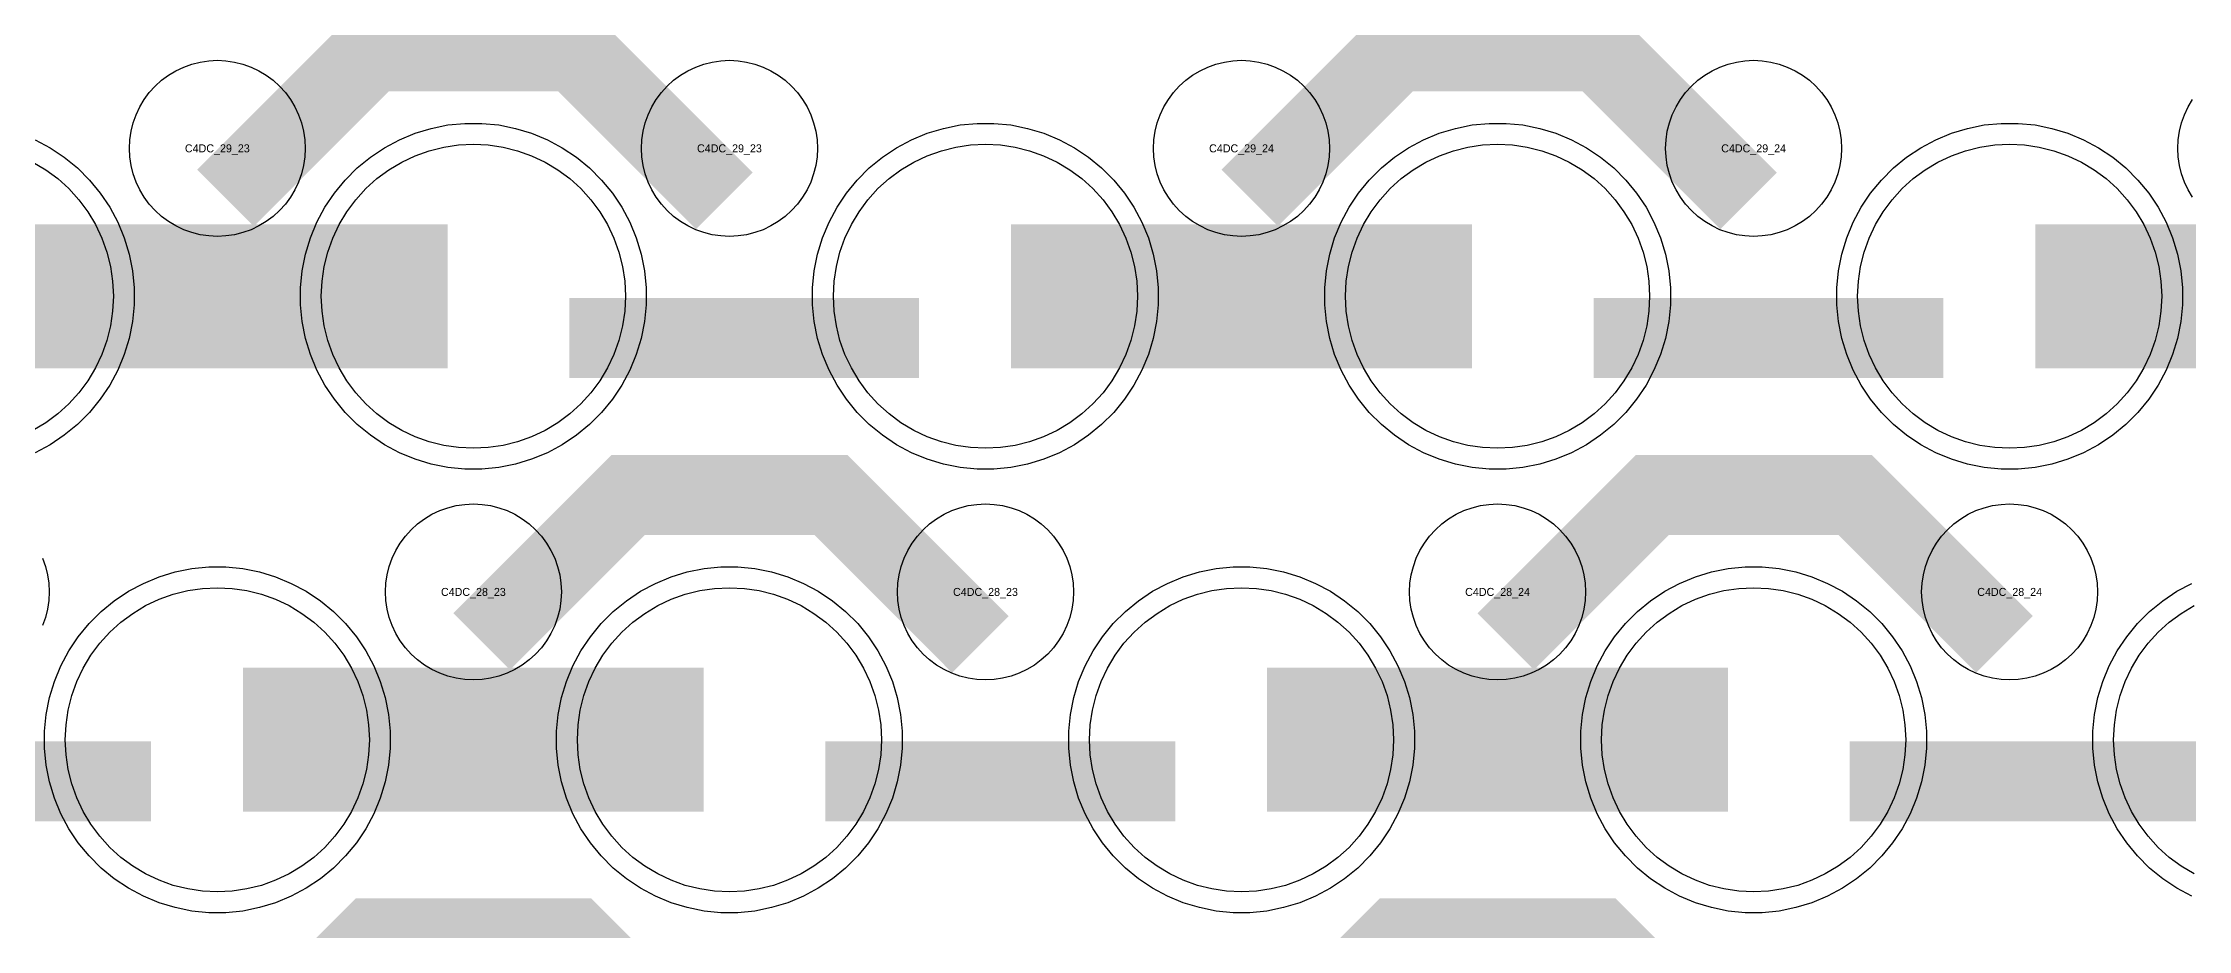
# Model space of a CAD drawing. Extents: x -11880 to 11880, y -14992 to 14992.
# Drawn here: x -4694 to -4024, y -11019 to -10742 of the extents above; entities that cross this region are included whole.
import ezdxf
from ezdxf.enums import TextEntityAlignment as Align

# ---------------------------------------------------------------- set-up
doc = ezdxf.new("R2010")
doc.units = 0
doc.header["$MEASUREMENT"] = 0
for name, color, linetype in [('GDS_775_DT_237', 138, 'CONTINUOUS'), ('RDL1_FS', 34, 'CONTINUOUS'), ('RDL_BS', 160, 'CONTINUOUS')]:
    doc.layers.add(name, color=color, linetype=linetype)

msp = doc.modelspace()

# ---------------------------------------------------------------- linework, layer by layer
at = {"layer": 'RDL1_FS'}
for points in [[(-4560, -10868.714), (-4564.657, -10868.485), (-4569.268, -10867.801), (-4573.791, -10866.669), (-4578.181, -10865.097), (-4582.395, -10863.105), (-4586.395, -10860.707), (-4590.14, -10857.929), (-4593.594, -10854.799), (-4596.724, -10851.345), (-4599.502, -10847.6), (-4601.9, -10843.6), (-4603.892, -10839.386), (-4605.464, -10834.996), (-4606.596, -10830.473), (-4607.28, -10825.862), (-4607.509, -10821.205), (-4607.28, -10816.548), (-4606.596, -10811.937), (-4605.464, -10807.414), (-4603.892, -10803.024), (-4601.9, -10798.81), (-4599.502, -10794.81), (-4596.724, -10791.065), (-4593.594, -10787.611), (-4590.14, -10784.481), (-4586.395, -10781.703), (-4582.395, -10779.305), (-4578.181, -10777.313), (-4573.791, -10775.741), (-4569.268, -10774.609), (-4564.657, -10773.925), (-4560, -10773.696), (-4555.343, -10773.925), (-4550.732, -10774.609), (-4546.209, -10775.741), (-4541.819, -10777.313), (-4537.605, -10779.305), (-4533.605, -10781.703), (-4529.86, -10784.481), (-4526.406, -10787.611), (-4523.276, -10791.065), (-4520.498, -10794.81), (-4518.1, -10798.81), (-4516.108, -10803.024), (-4514.536, -10807.414), (-4513.404, -10811.937), (-4512.72, -10816.548), (-4512.491, -10821.205), (-4512.72, -10825.862), (-4513.404, -10830.473), (-4514.536, -10834.996), (-4516.108, -10839.386), (-4518.1, -10843.6), (-4520.498, -10847.6), (-4523.276, -10851.345), (-4526.406, -10854.799), (-4529.86, -10857.929), (-4533.605, -10860.707), (-4537.605, -10863.105), (-4541.819, -10865.097), (-4546.209, -10866.669), (-4550.732, -10867.801), (-4555.343, -10868.485)], [(-4400, -10868.714), (-4404.657, -10868.485), (-4409.268, -10867.801), (-4413.791, -10866.669), (-4418.181, -10865.097), (-4422.395, -10863.105), (-4426.395, -10860.707), (-4430.14, -10857.929), (-4433.594, -10854.799), (-4436.724, -10851.345), (-4439.502, -10847.6), (-4441.9, -10843.6), (-4443.892, -10839.386), (-4445.464, -10834.996), (-4446.596, -10830.473), (-4447.28, -10825.862), (-4447.509, -10821.205), (-4447.28, -10816.548), (-4446.596, -10811.937), (-4445.464, -10807.414), (-4443.892, -10803.024), (-4441.9, -10798.81), (-4439.502, -10794.81), (-4436.724, -10791.065), (-4433.594, -10787.611), (-4430.14, -10784.481), (-4426.395, -10781.703), (-4422.395, -10779.305), (-4418.181, -10777.313), (-4413.791, -10775.741), (-4409.268, -10774.609), (-4404.657, -10773.925), (-4400, -10773.696), (-4395.343, -10773.925), (-4390.732, -10774.609), (-4386.209, -10775.741), (-4381.819, -10777.313), (-4377.605, -10779.305), (-4373.605, -10781.703), (-4369.86, -10784.481), (-4366.406, -10787.611), (-4363.276, -10791.065), (-4360.498, -10794.81), (-4358.1, -10798.81), (-4356.108, -10803.024), (-4354.536, -10807.414), (-4353.404, -10811.937), (-4352.72, -10816.548), (-4352.491, -10821.205), (-4352.72, -10825.862), (-4353.404, -10830.473), (-4354.536, -10834.996), (-4356.108, -10839.386), (-4358.1, -10843.6), (-4360.498, -10847.6), (-4363.276, -10851.345), (-4366.406, -10854.799), (-4369.86, -10857.929), (-4373.605, -10860.707), (-4377.605, -10863.105), (-4381.819, -10865.097), (-4386.209, -10866.669), (-4390.732, -10867.801), (-4395.343, -10868.485)], [(-4240, -10868.714), (-4244.657, -10868.485), (-4249.268, -10867.801), (-4253.791, -10866.669), (-4258.181, -10865.097), (-4262.395, -10863.105), (-4266.395, -10860.707), (-4270.14, -10857.929), (-4273.594, -10854.799), (-4276.724, -10851.345), (-4279.502, -10847.6), (-4281.9, -10843.6), (-4283.892, -10839.386), (-4285.464, -10834.996), (-4286.596, -10830.473), (-4287.28, -10825.862), (-4287.509, -10821.205), (-4287.28, -10816.548), (-4286.596, -10811.937), (-4285.464, -10807.414), (-4283.892, -10803.024), (-4281.9, -10798.81), (-4279.502, -10794.81), (-4276.724, -10791.065), (-4273.594, -10787.611), (-4270.14, -10784.481), (-4266.395, -10781.703), (-4262.395, -10779.305), (-4258.181, -10777.313), (-4253.791, -10775.741), (-4249.268, -10774.609), (-4244.657, -10773.925), (-4240, -10773.696), (-4235.343, -10773.925), (-4230.732, -10774.609), (-4226.209, -10775.741), (-4221.819, -10777.313), (-4217.605, -10779.305), (-4213.605, -10781.703), (-4209.86, -10784.481), (-4206.406, -10787.611), (-4203.276, -10791.065), (-4200.498, -10794.81), (-4198.1, -10798.81), (-4196.108, -10803.024), (-4194.536, -10807.414), (-4193.404, -10811.937), (-4192.72, -10816.548), (-4192.491, -10821.205), (-4192.72, -10825.862), (-4193.404, -10830.473), (-4194.536, -10834.996), (-4196.108, -10839.386), (-4198.1, -10843.6), (-4200.498, -10847.6), (-4203.276, -10851.345), (-4206.406, -10854.799), (-4209.86, -10857.929), (-4213.605, -10860.707), (-4217.605, -10863.105), (-4221.819, -10865.097), (-4226.209, -10866.669), (-4230.732, -10867.801), (-4235.343, -10868.485)], [(-4080, -10868.714), (-4084.657, -10868.485), (-4089.268, -10867.801), (-4093.791, -10866.669), (-4098.181, -10865.097), (-4102.395, -10863.105), (-4106.395, -10860.707), (-4110.14, -10857.929), (-4113.594, -10854.799), (-4116.724, -10851.345), (-4119.502, -10847.6), (-4121.9, -10843.6), (-4123.892, -10839.386), (-4125.464, -10834.996), (-4126.596, -10830.473), (-4127.28, -10825.862), (-4127.509, -10821.205), (-4127.28, -10816.548), (-4126.596, -10811.937), (-4125.464, -10807.414), (-4123.892, -10803.024), (-4121.9, -10798.81), (-4119.502, -10794.81), (-4116.724, -10791.065), (-4113.594, -10787.611), (-4110.14, -10784.481), (-4106.395, -10781.703), (-4102.395, -10779.305), (-4098.181, -10777.313), (-4093.791, -10775.741), (-4089.268, -10774.609), (-4084.657, -10773.925), (-4080, -10773.696), (-4075.343, -10773.925), (-4070.732, -10774.609), (-4066.209, -10775.741), (-4061.819, -10777.313), (-4057.605, -10779.305), (-4053.605, -10781.703), (-4049.86, -10784.481), (-4046.406, -10787.611), (-4043.276, -10791.065), (-4040.498, -10794.81), (-4038.1, -10798.81), (-4036.108, -10803.024), (-4034.536, -10807.414), (-4033.404, -10811.937), (-4032.72, -10816.548), (-4032.491, -10821.205), (-4032.72, -10825.862), (-4033.404, -10830.473), (-4034.536, -10834.996), (-4036.108, -10839.386), (-4038.1, -10843.6), (-4040.498, -10847.6), (-4043.276, -10851.345), (-4046.406, -10854.799), (-4049.86, -10857.929), (-4053.605, -10860.707), (-4057.605, -10863.105), (-4061.819, -10865.097), (-4066.209, -10866.669), (-4070.732, -10867.801), (-4075.343, -10868.485)]]:
    msp.add_lwpolyline(points, close=True, dxfattribs=at)
msp.add_lwpolyline([(-4697.605, -10779.305), (-4693.605, -10781.703), (-4689.86, -10784.481), (-4686.406, -10787.611), (-4683.276, -10791.065), (-4680.498, -10794.81), (-4678.1, -10798.81), (-4676.108, -10803.024), (-4674.536, -10807.414), (-4673.404, -10811.937), (-4672.72, -10816.548), (-4672.491, -10821.205), (-4672.72, -10825.862), (-4673.404, -10830.473), (-4674.536, -10834.996), (-4676.108, -10839.386), (-4678.1, -10843.6), (-4680.498, -10847.6), (-4683.276, -10851.345), (-4686.406, -10854.799), (-4689.86, -10857.929), (-4693.605, -10860.707), (-4697.605, -10863.105)], dxfattribs=at)
for points in [[(-4711.998, -10821.205, 45, 45, 0), (-4639.998, -10821.205, 45, 45, 0)], [(-4639.998, -10821.205, 45, 45, 0), (-4567.998, -10821.205, 45, 45, 0)], [(-4391.998, -10821.205, 45, 45, 0), (-4319.998, -10821.205, 45, 45, 0)], [(-4319.998, -10821.205, 45, 45, 0), (-4247.998, -10821.205, 45, 45, 0)], [(-4071.998, -10821.205, 45, 45, 0), (-3999.998, -10821.205, 45, 45, 0)]]:
    msp.add_lwpolyline(points, format="xyseb", dxfattribs=at)
at = {"layer": 'RDL1_FS', "color": 240, "true_color": 0xed1f24}
for points in [[(-4640, -11007.279), (-4644.657, -11007.05), (-4649.268, -11006.366), (-4653.791, -11005.234), (-4658.181, -11003.662), (-4662.395, -11001.67), (-4666.395, -10999.272), (-4670.14, -10996.494), (-4673.594, -10993.364), (-4676.724, -10989.91), (-4679.502, -10986.165), (-4681.9, -10982.165), (-4683.892, -10977.951), (-4685.464, -10973.561), (-4686.596, -10969.038), (-4687.28, -10964.427), (-4687.509, -10959.77), (-4687.28, -10955.113), (-4686.596, -10950.502), (-4685.464, -10945.979), (-4683.892, -10941.589), (-4681.9, -10937.375), (-4679.502, -10933.375), (-4676.724, -10929.63), (-4673.594, -10926.176), (-4670.14, -10923.046), (-4666.395, -10920.268), (-4662.395, -10917.87), (-4658.181, -10915.878), (-4653.791, -10914.306), (-4649.268, -10913.174), (-4644.657, -10912.49), (-4640, -10912.261), (-4635.343, -10912.49), (-4630.732, -10913.174), (-4626.209, -10914.306), (-4621.819, -10915.878), (-4617.605, -10917.87), (-4613.605, -10920.268), (-4609.86, -10923.046), (-4606.406, -10926.176), (-4603.276, -10929.63), (-4600.498, -10933.375), (-4598.1, -10937.375), (-4596.108, -10941.589), (-4594.536, -10945.979), (-4593.404, -10950.502), (-4592.72, -10955.113), (-4592.491, -10959.77), (-4592.72, -10964.427), (-4593.404, -10969.038), (-4594.536, -10973.561), (-4596.108, -10977.951), (-4598.1, -10982.165), (-4600.498, -10986.165), (-4603.276, -10989.91), (-4606.406, -10993.364), (-4609.86, -10996.494), (-4613.605, -10999.272), (-4617.605, -11001.67), (-4621.819, -11003.662), (-4626.209, -11005.234), (-4630.732, -11006.366), (-4635.343, -11007.05)], [(-4480, -11007.279), (-4484.657, -11007.05), (-4489.268, -11006.366), (-4493.791, -11005.234), (-4498.181, -11003.662), (-4502.395, -11001.67), (-4506.395, -10999.272), (-4510.14, -10996.494), (-4513.594, -10993.364), (-4516.724, -10989.91), (-4519.502, -10986.165), (-4521.9, -10982.165), (-4523.892, -10977.951), (-4525.464, -10973.561), (-4526.596, -10969.038), (-4527.28, -10964.427), (-4527.509, -10959.77), (-4527.28, -10955.113), (-4526.596, -10950.502), (-4525.464, -10945.979), (-4523.892, -10941.589), (-4521.9, -10937.375), (-4519.502, -10933.375), (-4516.724, -10929.63), (-4513.594, -10926.176), (-4510.14, -10923.046), (-4506.395, -10920.268), (-4502.395, -10917.87), (-4498.181, -10915.878), (-4493.791, -10914.306), (-4489.268, -10913.174), (-4484.657, -10912.49), (-4480, -10912.261), (-4475.343, -10912.49), (-4470.732, -10913.174), (-4466.209, -10914.306), (-4461.819, -10915.878), (-4457.605, -10917.87), (-4453.605, -10920.268), (-4449.86, -10923.046), (-4446.406, -10926.176), (-4443.276, -10929.63), (-4440.498, -10933.375), (-4438.1, -10937.375), (-4436.108, -10941.589), (-4434.536, -10945.979), (-4433.404, -10950.502), (-4432.72, -10955.113), (-4432.491, -10959.77), (-4432.72, -10964.427), (-4433.404, -10969.038), (-4434.536, -10973.561), (-4436.108, -10977.951), (-4438.1, -10982.165), (-4440.498, -10986.165), (-4443.276, -10989.91), (-4446.406, -10993.364), (-4449.86, -10996.494), (-4453.605, -10999.272), (-4457.605, -11001.67), (-4461.819, -11003.662), (-4466.209, -11005.234), (-4470.732, -11006.366), (-4475.343, -11007.05)], [(-4320, -11007.279), (-4324.657, -11007.05), (-4329.268, -11006.366), (-4333.791, -11005.234), (-4338.181, -11003.662), (-4342.395, -11001.67), (-4346.395, -10999.272), (-4350.14, -10996.494), (-4353.594, -10993.364), (-4356.724, -10989.91), (-4359.502, -10986.165), (-4361.9, -10982.165), (-4363.892, -10977.951), (-4365.464, -10973.561), (-4366.596, -10969.038), (-4367.28, -10964.427), (-4367.509, -10959.77), (-4367.28, -10955.113), (-4366.596, -10950.502), (-4365.464, -10945.979), (-4363.892, -10941.589), (-4361.9, -10937.375), (-4359.502, -10933.375), (-4356.724, -10929.63), (-4353.594, -10926.176), (-4350.14, -10923.046), (-4346.395, -10920.268), (-4342.395, -10917.87), (-4338.181, -10915.878), (-4333.791, -10914.306), (-4329.268, -10913.174), (-4324.657, -10912.49), (-4320, -10912.261), (-4315.343, -10912.49), (-4310.732, -10913.174), (-4306.209, -10914.306), (-4301.819, -10915.878), (-4297.605, -10917.87), (-4293.605, -10920.268), (-4289.86, -10923.046), (-4286.406, -10926.176), (-4283.276, -10929.63), (-4280.498, -10933.375), (-4278.1, -10937.375), (-4276.108, -10941.589), (-4274.536, -10945.979), (-4273.404, -10950.502), (-4272.72, -10955.113), (-4272.491, -10959.77), (-4272.72, -10964.427), (-4273.404, -10969.038), (-4274.536, -10973.561), (-4276.108, -10977.951), (-4278.1, -10982.165), (-4280.498, -10986.165), (-4283.276, -10989.91), (-4286.406, -10993.364), (-4289.86, -10996.494), (-4293.605, -10999.272), (-4297.605, -11001.67), (-4301.819, -11003.662), (-4306.209, -11005.234), (-4310.732, -11006.366), (-4315.343, -11007.05)], [(-4160, -11007.279), (-4164.657, -11007.05), (-4169.268, -11006.366), (-4173.791, -11005.234), (-4178.181, -11003.662), (-4182.395, -11001.67), (-4186.395, -10999.272), (-4190.14, -10996.494), (-4193.594, -10993.364), (-4196.724, -10989.91), (-4199.502, -10986.165), (-4201.9, -10982.165), (-4203.892, -10977.951), (-4205.464, -10973.561), (-4206.596, -10969.038), (-4207.28, -10964.427), (-4207.509, -10959.77), (-4207.28, -10955.113), (-4206.596, -10950.502), (-4205.464, -10945.979), (-4203.892, -10941.589), (-4201.9, -10937.375), (-4199.502, -10933.375), (-4196.724, -10929.63), (-4193.594, -10926.176), (-4190.14, -10923.046), (-4186.395, -10920.268), (-4182.395, -10917.87), (-4178.181, -10915.878), (-4173.791, -10914.306), (-4169.268, -10913.174), (-4164.657, -10912.49), (-4160, -10912.261), (-4155.343, -10912.49), (-4150.732, -10913.174), (-4146.209, -10914.306), (-4141.819, -10915.878), (-4137.605, -10917.87), (-4133.605, -10920.268), (-4129.86, -10923.046), (-4126.406, -10926.176), (-4123.276, -10929.63), (-4120.498, -10933.375), (-4118.1, -10937.375), (-4116.108, -10941.589), (-4114.536, -10945.979), (-4113.404, -10950.502), (-4112.72, -10955.113), (-4112.491, -10959.77), (-4112.72, -10964.427), (-4113.404, -10969.038), (-4114.536, -10973.561), (-4116.108, -10977.951), (-4118.1, -10982.165), (-4120.498, -10986.165), (-4123.276, -10989.91), (-4126.406, -10993.364), (-4129.86, -10996.494), (-4133.605, -10999.272), (-4137.605, -11001.67), (-4141.819, -11003.662), (-4146.209, -11005.234), (-4150.732, -11006.366), (-4155.343, -11007.05)]]:
    msp.add_lwpolyline(points, close=True, dxfattribs=at)
msp.add_lwpolyline([(-4022.395, -11001.67), (-4026.395, -10999.272), (-4030.14, -10996.494), (-4033.594, -10993.364), (-4036.724, -10989.91), (-4039.502, -10986.165), (-4041.9, -10982.165), (-4043.892, -10977.951), (-4045.464, -10973.561), (-4046.596, -10969.038), (-4047.28, -10964.427), (-4047.509, -10959.77), (-4047.28, -10955.113), (-4046.596, -10950.502), (-4045.464, -10945.979), (-4043.892, -10941.589), (-4041.9, -10937.375), (-4039.502, -10933.375), (-4036.724, -10929.63), (-4033.594, -10926.176), (-4030.14, -10923.046), (-4026.395, -10920.268), (-4022.395, -10917.87)], dxfattribs=at)
for points in [[(-4631.998, -10959.77, 45, 45, 0), (-4559.998, -10959.77, 45, 45, 0)], [(-4559.998, -10959.77, 45, 45, 0), (-4487.998, -10959.77, 45, 45, 0)], [(-4311.998, -10959.77, 45, 45, 0), (-4239.998, -10959.77, 45, 45, 0)], [(-4239.998, -10959.77, 45, 45, 0), (-4167.998, -10959.77, 45, 45, 0)]]:
    msp.add_lwpolyline(points, format="xyseb", dxfattribs=at)
at = {"layer": 'RDL_BS'}
for points in [[(-4637.438, -10790.519, 25, 25, 0), (-4591.623, -10744.704, 25, 25, 0), (-4558.07, -10744.704, 25, 25, 0)], [(-4481.599, -10791.418, 25, 25, 0), (-4528.313, -10744.704, 25, 25, 0), (-4558.071, -10744.704, 25, 25, 0)], [(-4317.438, -10790.519, 25, 25, 0), (-4271.623, -10744.704, 25, 25, 0), (-4238.07, -10744.704, 25, 25, 0)], [(-4161.599, -10791.418, 25, 25, 0), (-4208.313, -10744.704, 25, 25, 0), (-4238.071, -10744.704, 25, 25, 0)], [(-4529.984, -10834.218, 25, 25, 0), (-4420.719, -10834.218, 25, 25, 0)], [(-4209.984, -10834.218, 25, 25, 0), (-4100.719, -10834.218, 25, 25, 0)], [(-4557.438, -10929.084, 25, 25, 0), (-4511.623, -10883.269, 25, 25, 0), (-4478.07, -10883.269, 25, 25, 0)], [(-4401.599, -10929.983, 25, 25, 0), (-4448.313, -10883.269, 25, 25, 0), (-4478.071, -10883.269, 25, 25, 0)], [(-4237.438, -10929.084, 25, 25, 0), (-4191.623, -10883.269, 25, 25, 0), (-4158.07, -10883.269, 25, 25, 0)], [(-4081.599, -10929.983, 25, 25, 0), (-4128.313, -10883.269, 25, 25, 0), (-4158.071, -10883.269, 25, 25, 0)], [(-4637.438, -11067.649, 25, 25, 0), (-4591.623, -11021.834, 25, 25, 0), (-4558.07, -11021.834, 25, 25, 0)], [(-4481.599, -11068.548, 25, 25, 0), (-4528.313, -11021.834, 25, 25, 0), (-4558.071, -11021.834, 25, 25, 0)], [(-4317.438, -11067.649, 25, 25, 0), (-4271.623, -11021.834, 25, 25, 0), (-4238.07, -11021.834, 25, 25, 0)], [(-4161.599, -11068.548, 25, 25, 0), (-4208.313, -11021.834, 25, 25, 0), (-4238.071, -11021.834, 25, 25, 0)]]:
    msp.add_lwpolyline(points, format="xyseb", dxfattribs=at)
for points in [[(-4640, -10802.511), (-4642.693, -10802.379), (-4645.365, -10801.983), (-4647.984, -10801.326), (-4650.519, -10800.419), (-4652.956, -10799.267), (-4655.28, -10797.874), (-4657.443, -10796.271), (-4659.442, -10794.459), (-4661.254, -10792.46), (-4662.857, -10790.297), (-4664.25, -10787.973), (-4665.402, -10785.536), (-4666.309, -10783.001), (-4666.966, -10780.382), (-4667.362, -10777.71), (-4667.494, -10775.017), (-4667.362, -10772.324), (-4666.966, -10769.652), (-4666.309, -10767.033), (-4665.402, -10764.498), (-4664.25, -10762.061), (-4662.857, -10759.737), (-4661.254, -10757.574), (-4659.442, -10755.575), (-4657.443, -10753.763), (-4655.28, -10752.16), (-4652.956, -10750.767), (-4650.519, -10749.615), (-4647.984, -10748.708), (-4645.365, -10748.051), (-4642.693, -10747.655), (-4640, -10747.523), (-4637.307, -10747.655), (-4634.635, -10748.051), (-4632.016, -10748.708), (-4629.481, -10749.615), (-4627.044, -10750.767), (-4624.72, -10752.16), (-4622.557, -10753.763), (-4620.558, -10755.575), (-4618.746, -10757.574), (-4617.143, -10759.737), (-4615.75, -10762.061), (-4614.598, -10764.498), (-4613.691, -10767.033), (-4613.034, -10769.652), (-4612.638, -10772.324), (-4612.506, -10775.017), (-4612.638, -10777.71), (-4613.034, -10780.382), (-4613.691, -10783.001), (-4614.598, -10785.536), (-4615.75, -10787.973), (-4617.143, -10790.297), (-4618.746, -10792.46), (-4620.558, -10794.459), (-4622.557, -10796.271), (-4624.72, -10797.874), (-4627.044, -10799.267), (-4629.481, -10800.419), (-4632.016, -10801.326), (-4634.635, -10801.983), (-4637.307, -10802.379)], [(-4480, -10802.511), (-4482.693, -10802.379), (-4485.365, -10801.983), (-4487.984, -10801.326), (-4490.519, -10800.419), (-4492.956, -10799.267), (-4495.28, -10797.874), (-4497.443, -10796.271), (-4499.442, -10794.459), (-4501.254, -10792.46), (-4502.857, -10790.297), (-4504.25, -10787.973), (-4505.402, -10785.536), (-4506.309, -10783.001), (-4506.966, -10780.382), (-4507.362, -10777.71), (-4507.494, -10775.017), (-4507.362, -10772.324), (-4506.966, -10769.652), (-4506.309, -10767.033), (-4505.402, -10764.498), (-4504.25, -10762.061), (-4502.857, -10759.737), (-4501.254, -10757.574), (-4499.442, -10755.575), (-4497.443, -10753.763), (-4495.28, -10752.16), (-4492.956, -10750.767), (-4490.519, -10749.615), (-4487.984, -10748.708), (-4485.365, -10748.051), (-4482.693, -10747.655), (-4480, -10747.523), (-4477.307, -10747.655), (-4474.635, -10748.051), (-4472.016, -10748.708), (-4469.481, -10749.615), (-4467.044, -10750.767), (-4464.72, -10752.16), (-4462.557, -10753.763), (-4460.558, -10755.575), (-4458.746, -10757.574), (-4457.143, -10759.737), (-4455.75, -10762.061), (-4454.598, -10764.498), (-4453.691, -10767.033), (-4453.034, -10769.652), (-4452.638, -10772.324), (-4452.506, -10775.017), (-4452.638, -10777.71), (-4453.034, -10780.382), (-4453.691, -10783.001), (-4454.598, -10785.536), (-4455.75, -10787.973), (-4457.143, -10790.297), (-4458.746, -10792.46), (-4460.558, -10794.459), (-4462.557, -10796.271), (-4464.72, -10797.874), (-4467.044, -10799.267), (-4469.481, -10800.419), (-4472.016, -10801.326), (-4474.635, -10801.983), (-4477.307, -10802.379)], [(-4320, -10802.511), (-4322.693, -10802.379), (-4325.365, -10801.983), (-4327.984, -10801.326), (-4330.519, -10800.419), (-4332.956, -10799.267), (-4335.28, -10797.874), (-4337.443, -10796.271), (-4339.442, -10794.459), (-4341.254, -10792.46), (-4342.857, -10790.297), (-4344.25, -10787.973), (-4345.402, -10785.536), (-4346.309, -10783.001), (-4346.966, -10780.382), (-4347.362, -10777.71), (-4347.494, -10775.017), (-4347.362, -10772.324), (-4346.966, -10769.652), (-4346.309, -10767.033), (-4345.402, -10764.498), (-4344.25, -10762.061), (-4342.857, -10759.737), (-4341.254, -10757.574), (-4339.442, -10755.575), (-4337.443, -10753.763), (-4335.28, -10752.16), (-4332.956, -10750.767), (-4330.519, -10749.615), (-4327.984, -10748.708), (-4325.365, -10748.051), (-4322.693, -10747.655), (-4320, -10747.523), (-4317.307, -10747.655), (-4314.635, -10748.051), (-4312.016, -10748.708), (-4309.481, -10749.615), (-4307.044, -10750.767), (-4304.72, -10752.16), (-4302.557, -10753.763), (-4300.558, -10755.575), (-4298.746, -10757.574), (-4297.143, -10759.737), (-4295.75, -10762.061), (-4294.598, -10764.498), (-4293.691, -10767.033), (-4293.034, -10769.652), (-4292.638, -10772.324), (-4292.506, -10775.017), (-4292.638, -10777.71), (-4293.034, -10780.382), (-4293.691, -10783.001), (-4294.598, -10785.536), (-4295.75, -10787.973), (-4297.143, -10790.297), (-4298.746, -10792.46), (-4300.558, -10794.459), (-4302.557, -10796.271), (-4304.72, -10797.874), (-4307.044, -10799.267), (-4309.481, -10800.419), (-4312.016, -10801.326), (-4314.635, -10801.983), (-4317.307, -10802.379)], [(-4160, -10802.511), (-4162.693, -10802.379), (-4165.365, -10801.983), (-4167.984, -10801.326), (-4170.519, -10800.419), (-4172.956, -10799.267), (-4175.28, -10797.874), (-4177.443, -10796.271), (-4179.442, -10794.459), (-4181.254, -10792.46), (-4182.857, -10790.297), (-4184.25, -10787.973), (-4185.402, -10785.536), (-4186.309, -10783.001), (-4186.966, -10780.382), (-4187.362, -10777.71), (-4187.494, -10775.017), (-4187.362, -10772.324), (-4186.966, -10769.652), (-4186.309, -10767.033), (-4185.402, -10764.498), (-4184.25, -10762.061), (-4182.857, -10759.737), (-4181.254, -10757.574), (-4179.442, -10755.575), (-4177.443, -10753.763), (-4175.28, -10752.16), (-4172.956, -10750.767), (-4170.519, -10749.615), (-4167.984, -10748.708), (-4165.365, -10748.051), (-4162.693, -10747.655), (-4160, -10747.523), (-4157.307, -10747.655), (-4154.635, -10748.051), (-4152.016, -10748.708), (-4149.481, -10749.615), (-4147.044, -10750.767), (-4144.72, -10752.16), (-4142.557, -10753.763), (-4140.558, -10755.575), (-4138.746, -10757.574), (-4137.143, -10759.737), (-4135.75, -10762.061), (-4134.598, -10764.498), (-4133.691, -10767.033), (-4133.034, -10769.652), (-4132.638, -10772.324), (-4132.506, -10775.017), (-4132.638, -10777.71), (-4133.034, -10780.382), (-4133.691, -10783.001), (-4134.598, -10785.536), (-4135.75, -10787.973), (-4137.143, -10790.297), (-4138.746, -10792.46), (-4140.558, -10794.459), (-4142.557, -10796.271), (-4144.72, -10797.874), (-4147.044, -10799.267), (-4149.481, -10800.419), (-4152.016, -10801.326), (-4154.635, -10801.983), (-4157.307, -10802.379)], [(-4562.644, -10875.205), (-4567.938, -10874.688), (-4573.165, -10873.642), (-4578.205, -10872.111), (-4583.115, -10870.08), (-4587.777, -10867.588), (-4592.191, -10864.641), (-4596.292, -10861.279), (-4600.074, -10857.497), (-4603.436, -10853.396), (-4606.383, -10848.982), (-4608.875, -10844.32), (-4610.906, -10839.41), (-4612.437, -10834.37), (-4613.483, -10829.143), (-4614, -10823.849), (-4614, -10818.561), (-4613.483, -10813.267), (-4612.437, -10808.04), (-4610.906, -10803), (-4608.875, -10798.09), (-4606.383, -10793.428), (-4603.436, -10789.014), (-4600.074, -10784.913), (-4596.292, -10781.131), (-4592.191, -10777.769), (-4587.777, -10774.822), (-4583.115, -10772.33), (-4578.205, -10770.299), (-4573.165, -10768.768), (-4567.938, -10767.722), (-4562.644, -10767.205), (-4557.356, -10767.205), (-4552.062, -10767.722), (-4546.835, -10768.768), (-4541.795, -10770.299), (-4536.885, -10772.33), (-4532.223, -10774.822), (-4527.809, -10777.769), (-4523.708, -10781.131), (-4519.926, -10784.913), (-4516.564, -10789.014), (-4513.617, -10793.428), (-4511.125, -10798.09), (-4509.094, -10803), (-4507.563, -10808.04), (-4506.517, -10813.267), (-4506, -10818.561), (-4506, -10823.849), (-4506.517, -10829.143), (-4507.563, -10834.37), (-4509.094, -10839.41), (-4511.125, -10844.32), (-4513.617, -10848.982), (-4516.564, -10853.396), (-4519.926, -10857.497), (-4523.708, -10861.279), (-4527.809, -10864.641), (-4532.223, -10867.588), (-4536.885, -10870.08), (-4541.795, -10872.111), (-4546.835, -10873.642), (-4552.062, -10874.688), (-4557.356, -10875.205)], [(-4402.644, -10875.205), (-4407.938, -10874.688), (-4413.165, -10873.642), (-4418.205, -10872.111), (-4423.115, -10870.08), (-4427.777, -10867.588), (-4432.191, -10864.641), (-4436.292, -10861.279), (-4440.074, -10857.497), (-4443.436, -10853.396), (-4446.383, -10848.982), (-4448.875, -10844.32), (-4450.906, -10839.41), (-4452.437, -10834.37), (-4453.483, -10829.143), (-4454, -10823.849), (-4454, -10818.561), (-4453.483, -10813.267), (-4452.437, -10808.04), (-4450.906, -10803), (-4448.875, -10798.09), (-4446.383, -10793.428), (-4443.436, -10789.014), (-4440.074, -10784.913), (-4436.292, -10781.131), (-4432.191, -10777.769), (-4427.777, -10774.822), (-4423.115, -10772.33), (-4418.205, -10770.299), (-4413.165, -10768.768), (-4407.938, -10767.722), (-4402.644, -10767.205), (-4397.356, -10767.205), (-4392.062, -10767.722), (-4386.835, -10768.768), (-4381.795, -10770.299), (-4376.885, -10772.33), (-4372.223, -10774.822), (-4367.809, -10777.769), (-4363.708, -10781.131), (-4359.926, -10784.913), (-4356.564, -10789.014), (-4353.617, -10793.428), (-4351.125, -10798.09), (-4349.094, -10803), (-4347.563, -10808.04), (-4346.517, -10813.267), (-4346, -10818.561), (-4346, -10823.849), (-4346.517, -10829.143), (-4347.563, -10834.37), (-4349.094, -10839.41), (-4351.125, -10844.32), (-4353.617, -10848.982), (-4356.564, -10853.396), (-4359.926, -10857.497), (-4363.708, -10861.279), (-4367.809, -10864.641), (-4372.223, -10867.588), (-4376.885, -10870.08), (-4381.795, -10872.111), (-4386.835, -10873.642), (-4392.062, -10874.688), (-4397.356, -10875.205)], [(-4242.644, -10875.205), (-4247.938, -10874.688), (-4253.165, -10873.642), (-4258.205, -10872.111), (-4263.115, -10870.08), (-4267.777, -10867.588), (-4272.191, -10864.641), (-4276.292, -10861.279), (-4280.074, -10857.497), (-4283.436, -10853.396), (-4286.383, -10848.982), (-4288.875, -10844.32), (-4290.906, -10839.41), (-4292.437, -10834.37), (-4293.483, -10829.143), (-4294, -10823.849), (-4294, -10818.561), (-4293.483, -10813.267), (-4292.437, -10808.04), (-4290.906, -10803), (-4288.875, -10798.09), (-4286.383, -10793.428), (-4283.436, -10789.014), (-4280.074, -10784.913), (-4276.292, -10781.131), (-4272.191, -10777.769), (-4267.777, -10774.822), (-4263.115, -10772.33), (-4258.205, -10770.299), (-4253.165, -10768.768), (-4247.938, -10767.722), (-4242.644, -10767.205), (-4237.356, -10767.205), (-4232.062, -10767.722), (-4226.835, -10768.768), (-4221.795, -10770.299), (-4216.885, -10772.33), (-4212.223, -10774.822), (-4207.809, -10777.769), (-4203.708, -10781.131), (-4199.926, -10784.913), (-4196.564, -10789.014), (-4193.617, -10793.428), (-4191.125, -10798.09), (-4189.094, -10803), (-4187.563, -10808.04), (-4186.517, -10813.267), (-4186, -10818.561), (-4186, -10823.849), (-4186.517, -10829.143), (-4187.563, -10834.37), (-4189.094, -10839.41), (-4191.125, -10844.32), (-4193.617, -10848.982), (-4196.564, -10853.396), (-4199.926, -10857.497), (-4203.708, -10861.279), (-4207.809, -10864.641), (-4212.223, -10867.588), (-4216.885, -10870.08), (-4221.795, -10872.111), (-4226.835, -10873.642), (-4232.062, -10874.688), (-4237.356, -10875.205)], [(-4082.644, -10875.205), (-4087.938, -10874.688), (-4093.165, -10873.642), (-4098.205, -10872.111), (-4103.115, -10870.08), (-4107.777, -10867.588), (-4112.191, -10864.641), (-4116.292, -10861.279), (-4120.074, -10857.497), (-4123.436, -10853.396), (-4126.383, -10848.982), (-4128.875, -10844.32), (-4130.906, -10839.41), (-4132.437, -10834.37), (-4133.483, -10829.143), (-4134, -10823.849), (-4134, -10818.561), (-4133.483, -10813.267), (-4132.437, -10808.04), (-4130.906, -10803), (-4128.875, -10798.09), (-4126.383, -10793.428), (-4123.436, -10789.014), (-4120.074, -10784.913), (-4116.292, -10781.131), (-4112.191, -10777.769), (-4107.777, -10774.822), (-4103.115, -10772.33), (-4098.205, -10770.299), (-4093.165, -10768.768), (-4087.938, -10767.722), (-4082.644, -10767.205), (-4077.356, -10767.205), (-4072.062, -10767.722), (-4066.835, -10768.768), (-4061.795, -10770.299), (-4056.885, -10772.33), (-4052.223, -10774.822), (-4047.809, -10777.769), (-4043.708, -10781.131), (-4039.926, -10784.913), (-4036.564, -10789.014), (-4033.617, -10793.428), (-4031.125, -10798.09), (-4029.094, -10803), (-4027.563, -10808.04), (-4026.517, -10813.267), (-4026, -10818.561), (-4026, -10823.849), (-4026.517, -10829.143), (-4027.563, -10834.37), (-4029.094, -10839.41), (-4031.125, -10844.32), (-4033.617, -10848.982), (-4036.564, -10853.396), (-4039.926, -10857.497), (-4043.708, -10861.279), (-4047.809, -10864.641), (-4052.223, -10867.588), (-4056.885, -10870.08), (-4061.795, -10872.111), (-4066.835, -10873.642), (-4072.062, -10874.688), (-4077.356, -10875.205)], [(-4560, -10941.076), (-4562.693, -10940.944), (-4565.365, -10940.548), (-4567.984, -10939.891), (-4570.519, -10938.984), (-4572.956, -10937.832), (-4575.28, -10936.439), (-4577.443, -10934.836), (-4579.442, -10933.024), (-4581.254, -10931.025), (-4582.857, -10928.862), (-4584.25, -10926.538), (-4585.402, -10924.101), (-4586.309, -10921.566), (-4586.966, -10918.947), (-4587.362, -10916.275), (-4587.494, -10913.582), (-4587.362, -10910.889), (-4586.966, -10908.217), (-4586.309, -10905.598), (-4585.402, -10903.063), (-4584.25, -10900.626), (-4582.857, -10898.302), (-4581.254, -10896.139), (-4579.442, -10894.14), (-4577.443, -10892.328), (-4575.28, -10890.725), (-4572.956, -10889.332), (-4570.519, -10888.18), (-4567.984, -10887.273), (-4565.365, -10886.616), (-4562.693, -10886.22), (-4560, -10886.088), (-4557.307, -10886.22), (-4554.635, -10886.616), (-4552.016, -10887.273), (-4549.481, -10888.18), (-4547.044, -10889.332), (-4544.72, -10890.725), (-4542.557, -10892.328), (-4540.558, -10894.14), (-4538.746, -10896.139), (-4537.143, -10898.302), (-4535.75, -10900.626), (-4534.598, -10903.063), (-4533.691, -10905.598), (-4533.034, -10908.217), (-4532.638, -10910.889), (-4532.506, -10913.582), (-4532.638, -10916.275), (-4533.034, -10918.947), (-4533.691, -10921.566), (-4534.598, -10924.101), (-4535.75, -10926.538), (-4537.143, -10928.862), (-4538.746, -10931.025), (-4540.558, -10933.024), (-4542.557, -10934.836), (-4544.72, -10936.439), (-4547.044, -10937.832), (-4549.481, -10938.984), (-4552.016, -10939.891), (-4554.635, -10940.548), (-4557.307, -10940.944)], [(-4400, -10941.076), (-4402.693, -10940.944), (-4405.365, -10940.548), (-4407.984, -10939.891), (-4410.519, -10938.984), (-4412.956, -10937.832), (-4415.28, -10936.439), (-4417.443, -10934.836), (-4419.442, -10933.024), (-4421.254, -10931.025), (-4422.857, -10928.862), (-4424.25, -10926.538), (-4425.402, -10924.101), (-4426.309, -10921.566), (-4426.966, -10918.947), (-4427.362, -10916.275), (-4427.494, -10913.582), (-4427.362, -10910.889), (-4426.966, -10908.217), (-4426.309, -10905.598), (-4425.402, -10903.063), (-4424.25, -10900.626), (-4422.857, -10898.302), (-4421.254, -10896.139), (-4419.442, -10894.14), (-4417.443, -10892.328), (-4415.28, -10890.725), (-4412.956, -10889.332), (-4410.519, -10888.18), (-4407.984, -10887.273), (-4405.365, -10886.616), (-4402.693, -10886.22), (-4400, -10886.088), (-4397.307, -10886.22), (-4394.635, -10886.616), (-4392.016, -10887.273), (-4389.481, -10888.18), (-4387.044, -10889.332), (-4384.72, -10890.725), (-4382.557, -10892.328), (-4380.558, -10894.14), (-4378.746, -10896.139), (-4377.143, -10898.302), (-4375.75, -10900.626), (-4374.598, -10903.063), (-4373.691, -10905.598), (-4373.034, -10908.217), (-4372.638, -10910.889), (-4372.506, -10913.582), (-4372.638, -10916.275), (-4373.034, -10918.947), (-4373.691, -10921.566), (-4374.598, -10924.101), (-4375.75, -10926.538), (-4377.143, -10928.862), (-4378.746, -10931.025), (-4380.558, -10933.024), (-4382.557, -10934.836), (-4384.72, -10936.439), (-4387.044, -10937.832), (-4389.481, -10938.984), (-4392.016, -10939.891), (-4394.635, -10940.548), (-4397.307, -10940.944)], [(-4240, -10941.076), (-4242.693, -10940.944), (-4245.365, -10940.548), (-4247.984, -10939.891), (-4250.519, -10938.984), (-4252.956, -10937.832), (-4255.28, -10936.439), (-4257.443, -10934.836), (-4259.442, -10933.024), (-4261.254, -10931.025), (-4262.857, -10928.862), (-4264.25, -10926.538), (-4265.402, -10924.101), (-4266.309, -10921.566), (-4266.966, -10918.947), (-4267.362, -10916.275), (-4267.494, -10913.582), (-4267.362, -10910.889), (-4266.966, -10908.217), (-4266.309, -10905.598), (-4265.402, -10903.063), (-4264.25, -10900.626), (-4262.857, -10898.302), (-4261.254, -10896.139), (-4259.442, -10894.14), (-4257.443, -10892.328), (-4255.28, -10890.725), (-4252.956, -10889.332), (-4250.519, -10888.18), (-4247.984, -10887.273), (-4245.365, -10886.616), (-4242.693, -10886.22), (-4240, -10886.088), (-4237.307, -10886.22), (-4234.635, -10886.616), (-4232.016, -10887.273), (-4229.481, -10888.18), (-4227.044, -10889.332), (-4224.72, -10890.725), (-4222.557, -10892.328), (-4220.558, -10894.14), (-4218.746, -10896.139), (-4217.143, -10898.302), (-4215.75, -10900.626), (-4214.598, -10903.063), (-4213.691, -10905.598), (-4213.034, -10908.217), (-4212.638, -10910.889), (-4212.506, -10913.582), (-4212.638, -10916.275), (-4213.034, -10918.947), (-4213.691, -10921.566), (-4214.598, -10924.101), (-4215.75, -10926.538), (-4217.143, -10928.862), (-4218.746, -10931.025), (-4220.558, -10933.024), (-4222.557, -10934.836), (-4224.72, -10936.439), (-4227.044, -10937.832), (-4229.481, -10938.984), (-4232.016, -10939.891), (-4234.635, -10940.548), (-4237.307, -10940.944)], [(-4080, -10941.076), (-4082.693, -10940.944), (-4085.365, -10940.548), (-4087.984, -10939.891), (-4090.519, -10938.984), (-4092.956, -10937.832), (-4095.28, -10936.439), (-4097.443, -10934.836), (-4099.442, -10933.024), (-4101.254, -10931.025), (-4102.857, -10928.862), (-4104.25, -10926.538), (-4105.402, -10924.101), (-4106.309, -10921.566), (-4106.966, -10918.947), (-4107.362, -10916.275), (-4107.494, -10913.582), (-4107.362, -10910.889), (-4106.966, -10908.217), (-4106.309, -10905.598), (-4105.402, -10903.063), (-4104.25, -10900.626), (-4102.857, -10898.302), (-4101.254, -10896.139), (-4099.442, -10894.14), (-4097.443, -10892.328), (-4095.28, -10890.725), (-4092.956, -10889.332), (-4090.519, -10888.18), (-4087.984, -10887.273), (-4085.365, -10886.616), (-4082.693, -10886.22), (-4080, -10886.088), (-4077.307, -10886.22), (-4074.635, -10886.616), (-4072.016, -10887.273), (-4069.481, -10888.18), (-4067.044, -10889.332), (-4064.72, -10890.725), (-4062.557, -10892.328), (-4060.558, -10894.14), (-4058.746, -10896.139), (-4057.143, -10898.302), (-4055.75, -10900.626), (-4054.598, -10903.063), (-4053.691, -10905.598), (-4053.034, -10908.217), (-4052.638, -10910.889), (-4052.506, -10913.582), (-4052.638, -10916.275), (-4053.034, -10918.947), (-4053.691, -10921.566), (-4054.598, -10924.101), (-4055.75, -10926.538), (-4057.143, -10928.862), (-4058.746, -10931.025), (-4060.558, -10933.024), (-4062.557, -10934.836), (-4064.72, -10936.439), (-4067.044, -10937.832), (-4069.481, -10938.984), (-4072.016, -10939.891), (-4074.635, -10940.548), (-4077.307, -10940.944)]]:
    msp.add_lwpolyline(points, close=True, dxfattribs=at)
for points in [[(-4022.857, -10790.297), (-4024.25, -10787.973), (-4025.402, -10785.536), (-4026.309, -10783.001), (-4026.966, -10780.382), (-4027.362, -10777.71), (-4027.494, -10775.017), (-4027.362, -10772.324), (-4026.966, -10769.652), (-4026.309, -10767.033), (-4025.402, -10764.498), (-4024.25, -10762.061), (-4022.857, -10759.737)], [(-4696.885, -10772.33), (-4692.223, -10774.822), (-4687.809, -10777.769), (-4683.708, -10781.131), (-4679.926, -10784.913), (-4676.564, -10789.014), (-4673.617, -10793.428), (-4671.125, -10798.09), (-4669.094, -10803), (-4667.563, -10808.04), (-4666.517, -10813.267), (-4666, -10818.561), (-4666, -10823.849), (-4666.517, -10829.143), (-4667.563, -10834.37), (-4669.094, -10839.41), (-4671.125, -10844.32), (-4673.617, -10848.982), (-4676.564, -10853.396), (-4679.926, -10857.497), (-4683.708, -10861.279), (-4687.809, -10864.641), (-4692.223, -10867.588), (-4696.885, -10870.08)], [(-4694.598, -10903.063), (-4693.691, -10905.598), (-4693.034, -10908.217), (-4692.638, -10910.889), (-4692.506, -10913.582), (-4692.638, -10916.275), (-4693.034, -10918.947), (-4693.691, -10921.566), (-4694.598, -10924.101)]]:
    msp.add_lwpolyline(points, dxfattribs=at)
at = {"layer": 'RDL_BS', "color": 240, "true_color": 0xed1f24}
for points in [[(-4642.644, -11013.77), (-4647.938, -11013.253), (-4653.165, -11012.207), (-4658.205, -11010.676), (-4663.115, -11008.645), (-4667.777, -11006.153), (-4672.191, -11003.206), (-4676.292, -10999.844), (-4680.074, -10996.062), (-4683.436, -10991.961), (-4686.383, -10987.547), (-4688.875, -10982.885), (-4690.906, -10977.975), (-4692.437, -10972.935), (-4693.483, -10967.708), (-4694, -10962.414), (-4694, -10957.126), (-4693.483, -10951.832), (-4692.437, -10946.605), (-4690.906, -10941.565), (-4688.875, -10936.655), (-4686.383, -10931.993), (-4683.436, -10927.579), (-4680.074, -10923.478), (-4676.292, -10919.696), (-4672.191, -10916.334), (-4667.777, -10913.387), (-4663.115, -10910.895), (-4658.205, -10908.864), (-4653.165, -10907.333), (-4647.938, -10906.287), (-4642.644, -10905.77), (-4637.356, -10905.77), (-4632.062, -10906.287), (-4626.835, -10907.333), (-4621.795, -10908.864), (-4616.885, -10910.895), (-4612.223, -10913.387), (-4607.809, -10916.334), (-4603.708, -10919.696), (-4599.926, -10923.478), (-4596.564, -10927.579), (-4593.617, -10931.993), (-4591.125, -10936.655), (-4589.094, -10941.565), (-4587.563, -10946.605), (-4586.517, -10951.832), (-4586, -10957.126), (-4586, -10962.414), (-4586.517, -10967.708), (-4587.563, -10972.935), (-4589.094, -10977.975), (-4591.125, -10982.885), (-4593.617, -10987.547), (-4596.564, -10991.961), (-4599.926, -10996.062), (-4603.708, -10999.844), (-4607.809, -11003.206), (-4612.223, -11006.153), (-4616.885, -11008.645), (-4621.795, -11010.676), (-4626.835, -11012.207), (-4632.062, -11013.253), (-4637.356, -11013.77)], [(-4482.644, -11013.77), (-4487.938, -11013.253), (-4493.165, -11012.207), (-4498.205, -11010.676), (-4503.115, -11008.645), (-4507.777, -11006.153), (-4512.191, -11003.206), (-4516.292, -10999.844), (-4520.074, -10996.062), (-4523.436, -10991.961), (-4526.383, -10987.547), (-4528.875, -10982.885), (-4530.906, -10977.975), (-4532.437, -10972.935), (-4533.483, -10967.708), (-4534, -10962.414), (-4534, -10957.126), (-4533.483, -10951.832), (-4532.437, -10946.605), (-4530.906, -10941.565), (-4528.875, -10936.655), (-4526.383, -10931.993), (-4523.436, -10927.579), (-4520.074, -10923.478), (-4516.292, -10919.696), (-4512.191, -10916.334), (-4507.777, -10913.387), (-4503.115, -10910.895), (-4498.205, -10908.864), (-4493.165, -10907.333), (-4487.938, -10906.287), (-4482.644, -10905.77), (-4477.356, -10905.77), (-4472.062, -10906.287), (-4466.835, -10907.333), (-4461.795, -10908.864), (-4456.885, -10910.895), (-4452.223, -10913.387), (-4447.809, -10916.334), (-4443.708, -10919.696), (-4439.926, -10923.478), (-4436.564, -10927.579), (-4433.617, -10931.993), (-4431.125, -10936.655), (-4429.094, -10941.565), (-4427.563, -10946.605), (-4426.517, -10951.832), (-4426, -10957.126), (-4426, -10962.414), (-4426.517, -10967.708), (-4427.563, -10972.935), (-4429.094, -10977.975), (-4431.125, -10982.885), (-4433.617, -10987.547), (-4436.564, -10991.961), (-4439.926, -10996.062), (-4443.708, -10999.844), (-4447.809, -11003.206), (-4452.223, -11006.153), (-4456.885, -11008.645), (-4461.795, -11010.676), (-4466.835, -11012.207), (-4472.062, -11013.253), (-4477.356, -11013.77)], [(-4322.644, -11013.77), (-4327.938, -11013.253), (-4333.165, -11012.207), (-4338.205, -11010.676), (-4343.115, -11008.645), (-4347.777, -11006.153), (-4352.191, -11003.206), (-4356.292, -10999.844), (-4360.074, -10996.062), (-4363.436, -10991.961), (-4366.383, -10987.547), (-4368.875, -10982.885), (-4370.906, -10977.975), (-4372.437, -10972.935), (-4373.483, -10967.708), (-4374, -10962.414), (-4374, -10957.126), (-4373.483, -10951.832), (-4372.437, -10946.605), (-4370.906, -10941.565), (-4368.875, -10936.655), (-4366.383, -10931.993), (-4363.436, -10927.579), (-4360.074, -10923.478), (-4356.292, -10919.696), (-4352.191, -10916.334), (-4347.777, -10913.387), (-4343.115, -10910.895), (-4338.205, -10908.864), (-4333.165, -10907.333), (-4327.938, -10906.287), (-4322.644, -10905.77), (-4317.356, -10905.77), (-4312.062, -10906.287), (-4306.835, -10907.333), (-4301.795, -10908.864), (-4296.885, -10910.895), (-4292.223, -10913.387), (-4287.809, -10916.334), (-4283.708, -10919.696), (-4279.926, -10923.478), (-4276.564, -10927.579), (-4273.617, -10931.993), (-4271.125, -10936.655), (-4269.094, -10941.565), (-4267.563, -10946.605), (-4266.517, -10951.832), (-4266, -10957.126), (-4266, -10962.414), (-4266.517, -10967.708), (-4267.563, -10972.935), (-4269.094, -10977.975), (-4271.125, -10982.885), (-4273.617, -10987.547), (-4276.564, -10991.961), (-4279.926, -10996.062), (-4283.708, -10999.844), (-4287.809, -11003.206), (-4292.223, -11006.153), (-4296.885, -11008.645), (-4301.795, -11010.676), (-4306.835, -11012.207), (-4312.062, -11013.253), (-4317.356, -11013.77)], [(-4162.644, -11013.77), (-4167.938, -11013.253), (-4173.165, -11012.207), (-4178.205, -11010.676), (-4183.115, -11008.645), (-4187.777, -11006.153), (-4192.191, -11003.206), (-4196.292, -10999.844), (-4200.074, -10996.062), (-4203.436, -10991.961), (-4206.383, -10987.547), (-4208.875, -10982.885), (-4210.906, -10977.975), (-4212.437, -10972.935), (-4213.483, -10967.708), (-4214, -10962.414), (-4214, -10957.126), (-4213.483, -10951.832), (-4212.437, -10946.605), (-4210.906, -10941.565), (-4208.875, -10936.655), (-4206.383, -10931.993), (-4203.436, -10927.579), (-4200.074, -10923.478), (-4196.292, -10919.696), (-4192.191, -10916.334), (-4187.777, -10913.387), (-4183.115, -10910.895), (-4178.205, -10908.864), (-4173.165, -10907.333), (-4167.938, -10906.287), (-4162.644, -10905.77), (-4157.356, -10905.77), (-4152.062, -10906.287), (-4146.835, -10907.333), (-4141.795, -10908.864), (-4136.885, -10910.895), (-4132.223, -10913.387), (-4127.809, -10916.334), (-4123.708, -10919.696), (-4119.926, -10923.478), (-4116.564, -10927.579), (-4113.617, -10931.993), (-4111.125, -10936.655), (-4109.094, -10941.565), (-4107.563, -10946.605), (-4106.517, -10951.832), (-4106, -10957.126), (-4106, -10962.414), (-4106.517, -10967.708), (-4107.563, -10972.935), (-4109.094, -10977.975), (-4111.125, -10982.885), (-4113.617, -10987.547), (-4116.564, -10991.961), (-4119.926, -10996.062), (-4123.708, -10999.844), (-4127.809, -11003.206), (-4132.223, -11006.153), (-4136.885, -11008.645), (-4141.795, -11010.676), (-4146.835, -11012.207), (-4152.062, -11013.253), (-4157.356, -11013.77)]]:
    msp.add_lwpolyline(points, close=True, dxfattribs=at)
msp.add_lwpolyline([(-4023.115, -11008.645), (-4027.777, -11006.153), (-4032.191, -11003.206), (-4036.292, -10999.844), (-4040.074, -10996.062), (-4043.436, -10991.961), (-4046.383, -10987.547), (-4048.875, -10982.885), (-4050.906, -10977.975), (-4052.437, -10972.935), (-4053.483, -10967.708), (-4054, -10962.414), (-4054, -10957.126), (-4053.483, -10951.832), (-4052.437, -10946.605), (-4050.906, -10941.565), (-4048.875, -10936.655), (-4046.383, -10931.993), (-4043.436, -10927.579), (-4040.074, -10923.478), (-4036.292, -10919.696), (-4032.191, -10916.334), (-4027.777, -10913.387), (-4023.115, -10910.895)], dxfattribs=at)
for points in [[(-4769.984, -10972.783, 25, 25, 0), (-4660.719, -10972.783, 25, 25, 0)], [(-4449.984, -10972.783, 25, 25, 0), (-4340.719, -10972.783, 25, 25, 0)], [(-4129.984, -10972.783, 25, 25, 0), (-4020.719, -10972.783, 25, 25, 0)]]:
    msp.add_lwpolyline(points, format="xyseb", dxfattribs=at)

# ---------------------------------------------------------------- texts
at = {"layer": 'GDS_775_DT_237'}
for s, p in [('C4DC_29_23', (-4640, -10775.017)), ('C4DC_29_23', (-4640, -10775.017)), ('C4DC_29_23', (-4480, -10775.017)), ('C4DC_29_23', (-4480, -10775.017)), ('C4DC_29_24', (-4320, -10775.017)), ('C4DC_29_24', (-4320, -10775.017)), ('C4DC_29_24', (-4160, -10775.017)), ('C4DC_29_24', (-4160, -10775.017)), ('C4DC_28_23', (-4560, -10913.582)), ('C4DC_28_23', (-4560, -10913.582)), ('C4DC_28_23', (-4400, -10913.582)), ('C4DC_28_23', (-4400, -10913.582)), ('C4DC_28_24', (-4240, -10913.582)), ('C4DC_28_24', (-4240, -10913.582)), ('C4DC_28_24', (-4080, -10913.582)), ('C4DC_28_24', (-4080, -10913.582))]:
    msp.add_text(s, height=2.5, dxfattribs=at).set_placement(p, align=Align.MIDDLE_CENTER)

doc.saveas('drawing.dxf')
